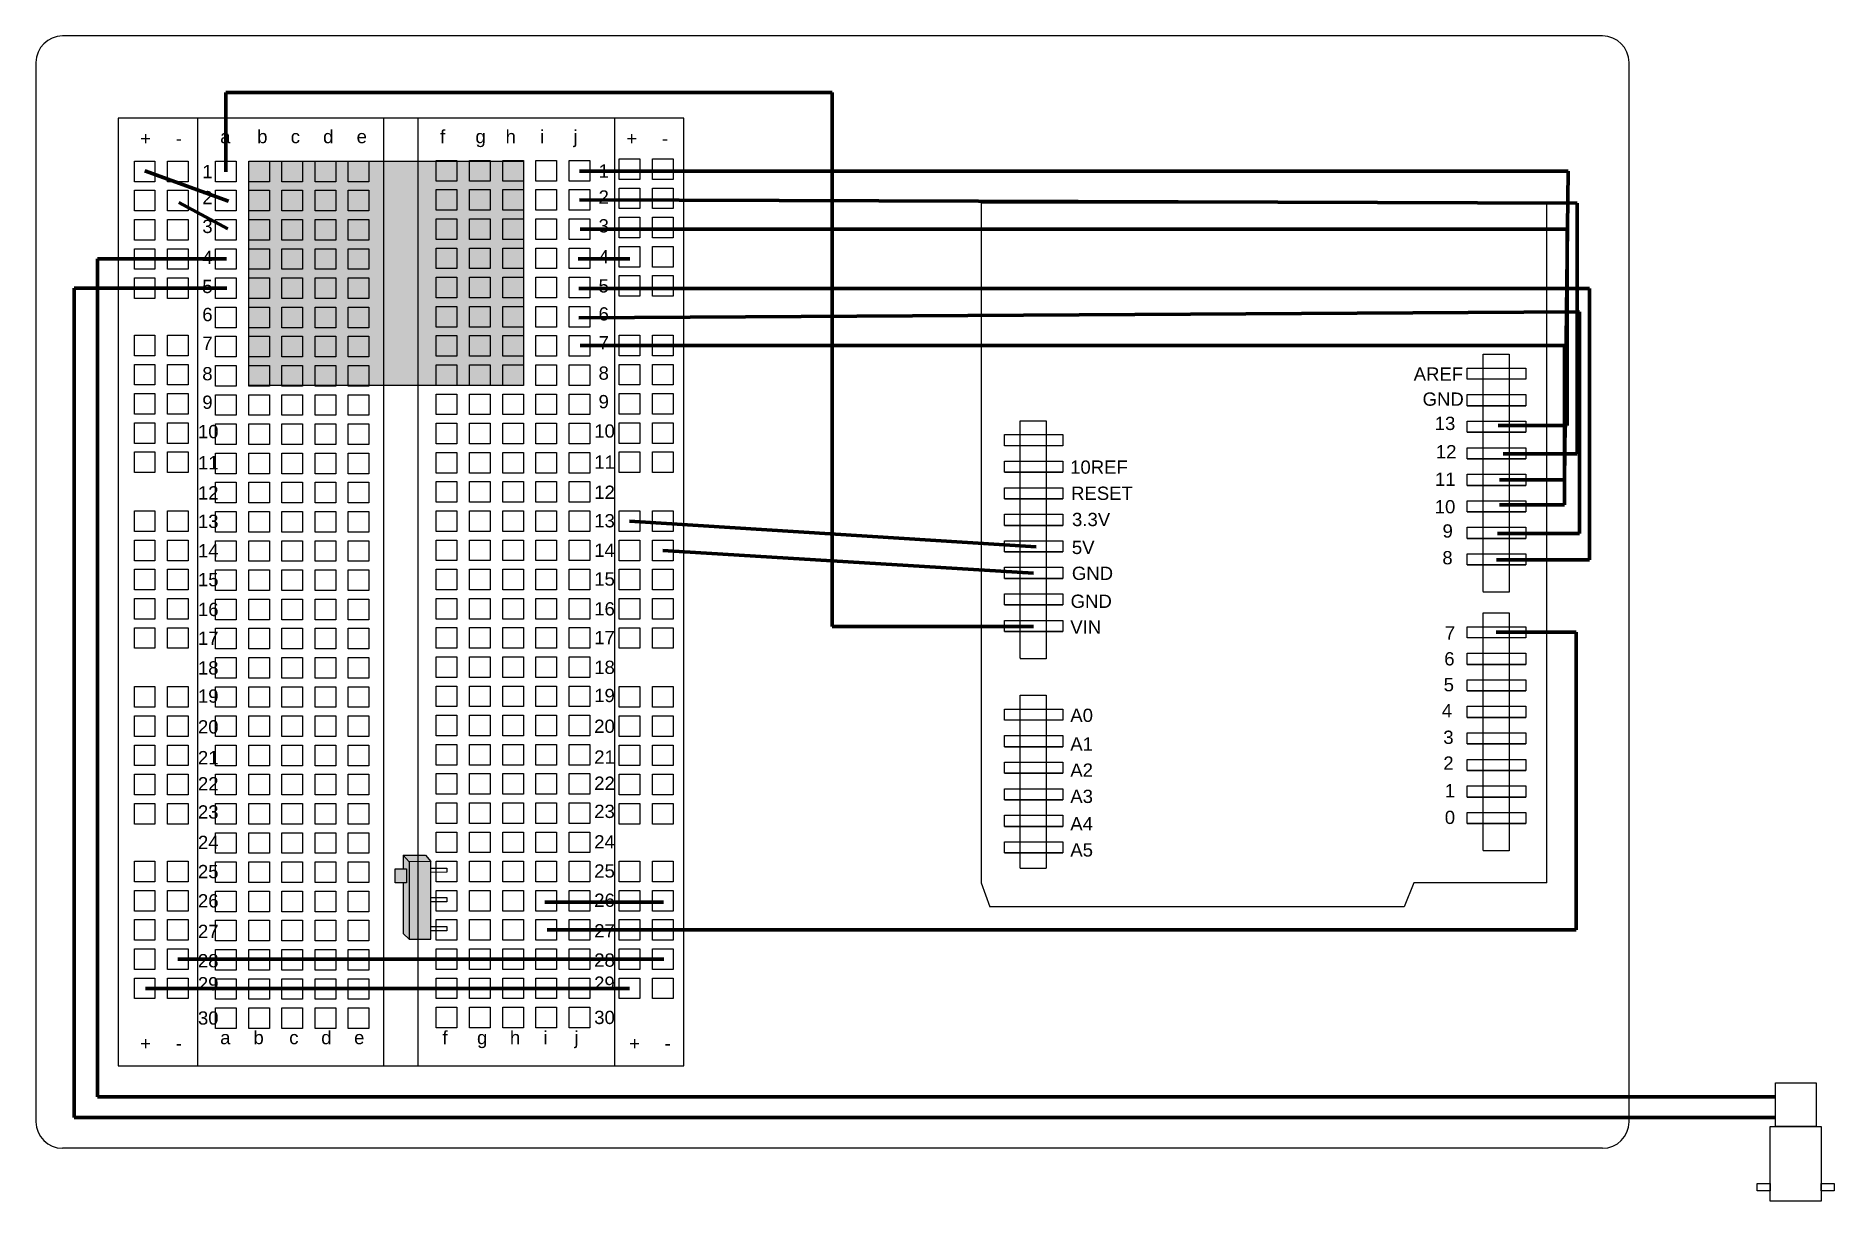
# Model space of a CAD drawing. Header units: inches. Extents: x 0 to 6.77, y -0.2 to 4.19.
import ezdxf

# ---------------------------------------------------------------- set-up
doc = ezdxf.new("R2010")
doc.units = ezdxf.units.IN
doc.header["$LTSCALE"] = 0.5
doc.header["$MEASUREMENT"] = 0
for name, color, linetype, lineweight in [('Black Wire', 250, 'Continuous', 211), ('Blue Wire', 5, 'Continuous', 211), ('Green Wire', 74, 'Continuous', 211), ('Orange Wire', 30, 'Continuous', 211), ('Pink Wire', 222, 'Continuous', 211), ('Red Wire', 1, 'Continuous', 211), ('White Wire', 252, 'Continuous', 211), ('Yellow Wire', 42, 'Continuous', 211)]:
    doc.layers.add(name, color=color, linetype=linetype, lineweight=lineweight)
doc.styles.get("Standard").update_dxf_attribs({"font": 'Arial.ttf'})

# ---------------------------------------------------------------- blocks, each defined once
blk = doc.blocks.new('*U1')
blk.add_lwpolyline([(-0.0389, 0.0388), (0.0389, 0.0388), (0.0389, -0.0388), (-0.0389, -0.0388)], close=True)
blk = doc.blocks.new('*U2')
at = {"color": 0, "linetype": 'ByBlock', "lineweight": -2, "transparency": 16777216}
for p in [(0, 3.19, 95.3645), (0.125, 3.19, 95.3645), (0.25, 3.19, 95.3645), (0.375, 3.19, 95.3645), (0.5, 3.19, 95.3645), (0, 3.08, 92.0761), (0.125, 3.08, 92.0761), (0.25, 3.08, 92.0761), (0.375, 3.08, 92.0761), (0.5, 3.08, 92.0761), (0, 2.97, 88.7877), (0.125, 2.97, 88.7877), (0.25, 2.97, 88.7877), (0.375, 2.97, 88.7877), (0.5, 2.97, 88.7877), (0, 2.86, 85.4992), (0.125, 2.86, 85.4992), (0.25, 2.86, 85.4992), (0.375, 2.86, 85.4992), (0.5, 2.86, 85.4992), (0, 2.75, 82.2108), (0.125, 2.75, 82.2108), (0.25, 2.75, 82.2108), (0.375, 2.75, 82.2108), (0.5, 2.75, 82.2108), (0, 2.64, 78.9224), (0.125, 2.64, 78.9224), (0.25, 2.64, 78.9224), (0.375, 2.64, 78.9224), (0.5, 2.64, 78.9224), (0, 2.53, 75.6339), (0.125, 2.53, 75.6339), (0.25, 2.53, 75.6339), (0.375, 2.53, 75.6339), (0.5, 2.53, 75.6339), (0, 2.42, 72.3455), (0.125, 2.42, 72.3455), (0.25, 2.42, 72.3455), (0.375, 2.42, 72.3455), (0.5, 2.42, 72.3455), (0, 2.31, 69.0571), (0.125, 2.31, 69.0571), (0.25, 2.31, 69.0571), (0.375, 2.31, 69.0571), (0.5, 2.31, 69.0571), (0, 2.2, 65.7686), (0.125, 2.2, 65.7686), (0.25, 2.2, 65.7686), (0.375, 2.2, 65.7686), (0.5, 2.2, 65.7686), (0, 2.09, 62.4802), (0.125, 2.09, 62.4802), (0.25, 2.09, 62.4802), (0.375, 2.09, 62.4802), (0.5, 2.09, 62.4802), (0, 1.98, 59.1918), (0.125, 1.98, 59.1918), (0.25, 1.98, 59.1918), (0.375, 1.98, 59.1918), (0.5, 1.98, 59.1918), (0, 1.87, 55.9033), (0.125, 1.87, 55.9033), (0.25, 1.87, 55.9033), (0.375, 1.87, 55.9033), (0.5, 1.87, 55.9033), (0, 1.76, 52.6149), (0.125, 1.76, 52.6149), (0.25, 1.76, 52.6149), (0.375, 1.76, 52.6149), (0.5, 1.76, 52.6149), (0, 1.65, 49.3265), (0.125, 1.65, 49.3265), (0.25, 1.65, 49.3265), (0.375, 1.65, 49.3265), (0.5, 1.65, 49.3265), (0, 1.54, 46.038), (0.125, 1.54, 46.038), (0.25, 1.54, 46.038), (0.375, 1.54, 46.038), (0.5, 1.54, 46.038), (0, 1.43, 42.7496), (0.125, 1.43, 42.7496), (0.25, 1.43, 42.7496), (0.375, 1.43, 42.7496), (0.5, 1.43, 42.7496), (0, 1.32, 39.4612), (0.125, 1.32, 39.4612), (0.25, 1.32, 39.4612), (0.375, 1.32, 39.4612), (0.5, 1.32, 39.4612), (0, 1.21, 36.1728), (0.125, 1.21, 36.1728), (0.25, 1.21, 36.1728), (0.375, 1.21, 36.1728), (0.5, 1.21, 36.1728), (0, 1.1, 32.8843), (0.125, 1.1, 32.8843), (0.25, 1.1, 32.8843), (0.375, 1.1, 32.8843), (0.5, 1.1, 32.8843), (0, 0.99, 29.5959), (0.125, 0.99, 29.5959), (0.25, 0.99, 29.5959), (0.375, 0.99, 29.5959), (0.5, 0.99, 29.5959), (0, 0.88, 26.3075), (0.125, 0.88, 26.3075), (0.25, 0.88, 26.3075), (0.375, 0.88, 26.3075), (0.5, 0.88, 26.3075), (0, 0.77, 23.019), (0.125, 0.77, 23.019), (0.25, 0.77, 23.019), (0.375, 0.77, 23.019), (0.5, 0.77, 23.019), (0, 0.66, 19.7306), (0.125, 0.66, 19.7306), (0.25, 0.66, 19.7306), (0.375, 0.66, 19.7306), (0.5, 0.66, 19.7306), (0, 0.55, 16.4422), (0.125, 0.55, 16.4422), (0.25, 0.55, 16.4422), (0.375, 0.55, 16.4422), (0.5, 0.55, 16.4422), (0, 0.44, 13.1537), (0.125, 0.44, 13.1537), (0.25, 0.44, 13.1537), (0.375, 0.44, 13.1537), (0.5, 0.44, 13.1537), (0, 0.33, 9.8653), (0.125, 0.33, 9.8653), (0.25, 0.33, 9.8653), (0.375, 0.33, 9.8653), (0.5, 0.33, 9.8653), (0, 0.22, 6.5769), (0.125, 0.22, 6.5769), (0.25, 0.22, 6.5769), (0.375, 0.22, 6.5769), (0.5, 0.22, 6.5769), (0, 0.11, 3.2884), (0.125, 0.11, 3.2884), (0.25, 0.11, 3.2884), (0.375, 0.11, 3.2884), (0.5, 0.11, 3.2884), (0, 0), (0.125, 0), (0.25, 0), (0.375, 0), (0.5, 0)]:
    blk.add_blockref('*U1', p, dxfattribs=at)
blk = doc.blocks.new('*U4')
blk.add_lwpolyline([(-0.0389, 0.0388), (0.0389, 0.0388), (0.0389, -0.0388), (-0.0389, -0.0388)], close=True)
blk = doc.blocks.new('*U5')
at = {"color": 0, "linetype": 'ByBlock', "lineweight": -2, "transparency": 16777216}
for p in [(0, 3.19, 95.3645), (0.125, 3.19, 95.3645), (0.25, 3.19, 95.3645), (0.375, 3.19, 95.3645), (0.5, 3.19, 95.3645), (0, 3.08, 92.0761), (0.125, 3.08, 92.0761), (0.25, 3.08, 92.0761), (0.375, 3.08, 92.0761), (0.5, 3.08, 92.0761), (0, 2.97, 88.7877), (0.125, 2.97, 88.7877), (0.25, 2.97, 88.7877), (0.375, 2.97, 88.7877), (0.5, 2.97, 88.7877), (0, 2.86, 85.4992), (0.125, 2.86, 85.4992), (0.25, 2.86, 85.4992), (0.375, 2.86, 85.4992), (0.5, 2.86, 85.4992), (0, 2.75, 82.2108), (0.125, 2.75, 82.2108), (0.25, 2.75, 82.2108), (0.375, 2.75, 82.2108), (0.5, 2.75, 82.2108), (0, 2.64, 78.9224), (0.125, 2.64, 78.9224), (0.25, 2.64, 78.9224), (0.375, 2.64, 78.9224), (0.5, 2.64, 78.9224), (0, 2.53, 75.6339), (0.125, 2.53, 75.6339), (0.25, 2.53, 75.6339), (0.375, 2.53, 75.6339), (0.5, 2.53, 75.6339), (0, 2.42, 72.3455), (0.125, 2.42, 72.3455), (0.25, 2.42, 72.3455), (0.375, 2.42, 72.3455), (0.5, 2.42, 72.3455), (0, 2.31, 69.0571), (0.125, 2.31, 69.0571), (0.25, 2.31, 69.0571), (0.375, 2.31, 69.0571), (0.5, 2.31, 69.0571), (0, 2.2, 65.7686), (0.125, 2.2, 65.7686), (0.25, 2.2, 65.7686), (0.375, 2.2, 65.7686), (0.5, 2.2, 65.7686), (0, 2.09, 62.4802), (0.125, 2.09, 62.4802), (0.25, 2.09, 62.4802), (0.375, 2.09, 62.4802), (0.5, 2.09, 62.4802), (0, 1.98, 59.1918), (0.125, 1.98, 59.1918), (0.25, 1.98, 59.1918), (0.375, 1.98, 59.1918), (0.5, 1.98, 59.1918), (0, 1.87, 55.9033), (0.125, 1.87, 55.9033), (0.25, 1.87, 55.9033), (0.375, 1.87, 55.9033), (0.5, 1.87, 55.9033), (0, 1.76, 52.6149), (0.125, 1.76, 52.6149), (0.25, 1.76, 52.6149), (0.375, 1.76, 52.6149), (0.5, 1.76, 52.6149), (0, 1.65, 49.3265), (0.125, 1.65, 49.3265), (0.25, 1.65, 49.3265), (0.375, 1.65, 49.3265), (0.5, 1.65, 49.3265), (0, 1.54, 46.038), (0.125, 1.54, 46.038), (0.25, 1.54, 46.038), (0.375, 1.54, 46.038), (0.5, 1.54, 46.038), (0, 1.43, 42.7496), (0.125, 1.43, 42.7496), (0.25, 1.43, 42.7496), (0.375, 1.43, 42.7496), (0.5, 1.43, 42.7496), (0, 1.32, 39.4612), (0.125, 1.32, 39.4612), (0.25, 1.32, 39.4612), (0.375, 1.32, 39.4612), (0.5, 1.32, 39.4612), (0, 1.21, 36.1728), (0.125, 1.21, 36.1728), (0.25, 1.21, 36.1728), (0.375, 1.21, 36.1728), (0.5, 1.21, 36.1728), (0, 1.1, 32.8843), (0.125, 1.1, 32.8843), (0.25, 1.1, 32.8843), (0.375, 1.1, 32.8843), (0.5, 1.1, 32.8843), (0, 0.99, 29.5959), (0.125, 0.99, 29.5959), (0.25, 0.99, 29.5959), (0.375, 0.99, 29.5959), (0.5, 0.99, 29.5959), (0, 0.88, 26.3075), (0.125, 0.88, 26.3075), (0.25, 0.88, 26.3075), (0.375, 0.88, 26.3075), (0.5, 0.88, 26.3075), (0, 0.77, 23.019), (0.125, 0.77, 23.019), (0.25, 0.77, 23.019), (0.375, 0.77, 23.019), (0.5, 0.77, 23.019), (0, 0.66, 19.7306), (0.125, 0.66, 19.7306), (0.25, 0.66, 19.7306), (0.375, 0.66, 19.7306), (0.5, 0.66, 19.7306), (0, 0.55, 16.4422), (0.125, 0.55, 16.4422), (0.25, 0.55, 16.4422), (0.375, 0.55, 16.4422), (0.5, 0.55, 16.4422), (0, 0.44, 13.1537), (0.125, 0.44, 13.1537), (0.25, 0.44, 13.1537), (0.375, 0.44, 13.1537), (0.5, 0.44, 13.1537), (0, 0.33, 9.8653), (0.125, 0.33, 9.8653), (0.25, 0.33, 9.8653), (0.375, 0.33, 9.8653), (0.5, 0.33, 9.8653), (0, 0.22, 6.5769), (0.125, 0.22, 6.5769), (0.25, 0.22, 6.5769), (0.375, 0.22, 6.5769), (0.5, 0.22, 6.5769), (0, 0.11, 3.2884), (0.125, 0.11, 3.2884), (0.25, 0.11, 3.2884), (0.375, 0.11, 3.2884), (0.5, 0.11, 3.2884), (0, 0), (0.125, 0), (0.25, 0), (0.375, 0), (0.5, 0)]:
    blk.add_blockref('*U4', p, dxfattribs=at)
blk = doc.blocks.new('*U10')
blk.add_lwpolyline([(-0.0389, 0.0388), (0.0389, 0.0388), (0.0389, -0.0388), (-0.0389, -0.0388)], close=True)
blk = doc.blocks.new('*U11')
at = {"color": 0, "linetype": 'ByBlock', "lineweight": -2, "transparency": 16777216}
for p in [(0, 0.44, 13.1537), (0.125, 0.44, 13.1537), (0, 0.33, 9.8653), (0.125, 0.33, 9.8653), (0, 0.22, 6.5769), (0.125, 0.22, 6.5769), (0, 0.11, 3.2884), (0.125, 0.11, 3.2884), (0, 0), (0.125, 0)]:
    blk.add_blockref('*U10', p, dxfattribs=at)
blk = doc.blocks.new('*U13')
blk.add_lwpolyline([(-0.0389, 0.0388), (0.0389, 0.0388), (0.0389, -0.0388), (-0.0389, -0.0388)], close=True)
blk = doc.blocks.new('*U15')
at = {"color": 0, "linetype": 'ByBlock', "lineweight": -2, "transparency": 16777216}
for p in [(0, 0.44, 13.1537), (0.125, 0.44, 13.1537), (0, 0.33, 9.8653), (0.125, 0.33, 9.8653), (0, 0.22, 6.5769), (0.125, 0.22, 6.5769), (0, 0.11, 3.2884), (0.125, 0.11, 3.2884), (0, 0), (0.125, 0)]:
    blk.add_blockref('*U13', p, dxfattribs=at)
blk = doc.blocks.new('*U16')
blk.add_lwpolyline([(-0.0389, 0.0388), (0.0389, 0.0388), (0.0389, -0.0388), (-0.0389, -0.0388)], close=True)
blk = doc.blocks.new('*U18')
at = {"color": 0, "linetype": 'ByBlock', "lineweight": -2, "transparency": 16777216}
for p in [(0, 0.44, 13.1537), (0.125, 0.44, 13.1537), (0, 0.33, 9.8653), (0.125, 0.33, 9.8653), (0, 0.22, 6.5769), (0.125, 0.22, 6.5769), (0, 0.11, 3.2884), (0.125, 0.11, 3.2884), (0, 0), (0.125, 0)]:
    blk.add_blockref('*U16', p, dxfattribs=at)
blk = doc.blocks.new('*U19')
blk.add_lwpolyline([(-0.0389, 0.0388), (0.0389, 0.0388), (0.0389, -0.0388), (-0.0389, -0.0388)], close=True)
blk = doc.blocks.new('*U21')
at = {"color": 0, "linetype": 'ByBlock', "lineweight": -2, "transparency": 16777216}
for p in [(0, 0.44, 13.1537), (0.125, 0.44, 13.1537), (0, 0.33, 9.8653), (0.125, 0.33, 9.8653), (0, 0.22, 6.5769), (0.125, 0.22, 6.5769), (0, 0.11, 3.2884), (0.125, 0.11, 3.2884), (0, 0), (0.125, 0)]:
    blk.add_blockref('*U19', p, dxfattribs=at)
blk = doc.blocks.new('*U22')
blk.add_lwpolyline([(-0.0389, 0.0388), (0.0389, 0.0388), (0.0389, -0.0388), (-0.0389, -0.0388)], close=True)
blk = doc.blocks.new('*U24')
at = {"color": 0, "linetype": 'ByBlock', "lineweight": -2, "transparency": 16777216}
for p in [(0, 0.44, 13.1537), (0.125, 0.44, 13.1537), (0, 0.33, 9.8653), (0.125, 0.33, 9.8653), (0, 0.22, 6.5769), (0.125, 0.22, 6.5769), (0, 0.11, 3.2884), (0.125, 0.11, 3.2884), (0, 0), (0.125, 0)]:
    blk.add_blockref('*U22', p, dxfattribs=at)
blk = doc.blocks.new('*U34')
blk.add_lwpolyline([(-0.0389, 0.0388), (0.0389, 0.0388), (0.0389, -0.0388), (-0.0389, -0.0388)], close=True)
blk = doc.blocks.new('*U35')
at = {"color": 0, "linetype": 'ByBlock', "lineweight": -2, "transparency": 16777216}
for p in [(0, 0.44, 13.1537), (0.125, 0.44, 13.1537), (0, 0.33, 9.8653), (0.125, 0.33, 9.8653), (0, 0.22, 6.5769), (0.125, 0.22, 6.5769), (0, 0.11, 3.2884), (0.125, 0.11, 3.2884), (0, 0), (0.125, 0)]:
    blk.add_blockref('*U34', p, dxfattribs=at)
blk = doc.blocks.new('*U25')
blk.add_lwpolyline([(-0.0389, 0.0388), (0.0389, 0.0388), (0.0389, -0.0388), (-0.0389, -0.0388)], close=True)
blk = doc.blocks.new('*U27')
at = {"color": 0, "linetype": 'ByBlock', "lineweight": -2, "transparency": 16777216}
for p in [(0, 0.44, 13.1537), (0.125, 0.44, 13.1537), (0, 0.33, 9.8653), (0.125, 0.33, 9.8653), (0, 0.22, 6.5769), (0.125, 0.22, 6.5769), (0, 0.11, 3.2884), (0.125, 0.11, 3.2884), (0, 0), (0.125, 0)]:
    blk.add_blockref('*U25', p, dxfattribs=at)
blk = doc.blocks.new('*U28')
blk.add_lwpolyline([(-0.0389, 0.0388), (0.0389, 0.0388), (0.0389, -0.0388), (-0.0389, -0.0388)], close=True)
blk = doc.blocks.new('*U29')
at = {"color": 0, "linetype": 'ByBlock', "lineweight": -2, "transparency": 16777216}
for p in [(0, 0.44, 13.1537), (0.125, 0.44, 13.1537), (0, 0.33, 9.8653), (0.125, 0.33, 9.8653), (0, 0.22, 6.5769), (0.125, 0.22, 6.5769), (0, 0.11, 3.2884), (0.125, 0.11, 3.2884), (0, 0), (0.125, 0)]:
    blk.add_blockref('*U28', p, dxfattribs=at)
blk = doc.blocks.new('*U30')
blk.add_lwpolyline([(-0.0389, 0.0388), (0.0389, 0.0388), (0.0389, -0.0388), (-0.0389, -0.0388)], close=True)
blk = doc.blocks.new('*U31')
at = {"color": 0, "linetype": 'ByBlock', "lineweight": -2, "transparency": 16777216}
for p in [(0, 0.44, 13.1537), (0.125, 0.44, 13.1537), (0, 0.33, 9.8653), (0.125, 0.33, 9.8653), (0, 0.22, 6.5769), (0.125, 0.22, 6.5769), (0, 0.11, 3.2884), (0.125, 0.11, 3.2884), (0, 0), (0.125, 0)]:
    blk.add_blockref('*U30', p, dxfattribs=at)
blk = doc.blocks.new('*U32')
blk.add_lwpolyline([(-0.0389, 0.0388), (0.0389, 0.0388), (0.0389, -0.0388), (-0.0389, -0.0388)], close=True)
blk = doc.blocks.new('*U33')
at = {"color": 0, "linetype": 'ByBlock', "lineweight": -2, "transparency": 16777216}
for p in [(0, 0.44, 13.1537), (0.125, 0.44, 13.1537), (0, 0.33, 9.8653), (0.125, 0.33, 9.8653), (0, 0.22, 6.5769), (0.125, 0.22, 6.5769), (0, 0.11, 3.2884), (0.125, 0.11, 3.2884), (0, 0), (0.125, 0)]:
    blk.add_blockref('*U32', p, dxfattribs=at)

msp = doc.modelspace()

# ---------------------------------------------------------------- hatches: boundary and pattern name
h = msp.add_hatch(color=1)
h.dxf.hatch_style = 1
h.paths.add_polyline_path([(0.8014, 3.7187), (1.8357, 3.7187), (1.8357, 2.8736), (0.8014, 2.8736)])
h = msp.add_hatch(color=251)
h.dxf.hatch_style = 1
h.paths.add_polyline_path([(1.3526, 1.0521), (1.3959, 1.0521), (1.3959, 0.9999), (1.3526, 0.9999)])
edge = h.paths.add_edge_path()
edge.add_line((1.4062, 1.0788), (1.3826, 1.104))
edge.add_line((1.3826, 1.104), (1.3826, 1.0521))
edge.add_line((1.4062, 1.0788), (1.4062, 0.7872))
h = msp.add_hatch(color=251)
h.dxf.hatch_style = 1
h.paths.add_polyline_path([(1.4877, 1.0803), (1.4062, 1.0788), (1.3826, 1.104), (1.4677, 1.104)], flags=17)
h.paths.add_polyline_path([(1.4877, 1.0803), (1.4062, 1.0788), (1.4062, 0.7872), (1.4877, 0.7872)], flags=17)
h.paths.add_polyline_path([(1.4062, 1.0788), (1.4062, 0.7872), (1.4877, 0.7872), (1.4877, 1.0803), (1.4677, 1.104), (1.3826, 1.104)])
h = msp.add_hatch(color=251)
h.dxf.hatch_style = 1
h.paths.add_polyline_path([(1.4062, 1.0788), (1.3826, 1.104), (1.3826, 0.8092), (1.4062, 0.7872)])
h = msp.add_hatch(color=251)
h.dxf.hatch_style = 1
h.paths.add_polyline_path([(1.4062, 1.0788), (1.4062, 0.7872), (1.4877, 0.7872), (1.4877, 1.0803)])
at = {"layer": 'Red Wire'}
h = msp.add_hatch(color=251, dxfattribs=at)
h.dxf.hatch_style = 1
h.paths.add_polyline_path([(1.4062, 1.0788), (1.3826, 1.104), (1.4677, 1.104), (1.4877, 1.0803)])

# ---------------------------------------------------------------- linework, layer by layer
for p, q in [((5.9, 4.19), (0.1, 4.19)), ((0, 4.09), (0, 0.1)), ((6, 0.1), (6, 4.09)), ((2.44, 3.88), (0.31, 3.88)), ((0.31, 3.88), (0.31, 0.31)), ((0.61, 0.31), (0.61, 3.88)), ((1.31, 0.31), (1.31, 3.88)), ((1.44, 0.31), (1.44, 3.88)), ((2.18, 0.31), (2.18, 3.88)), ((2.44, 0.31), (2.44, 3.88)), ((5.69, 3.56), (3.56, 3.56)), ((3.56, 3.56), (3.56, 1)), ((5.69, 1), (5.69, 3.56)), ((5.3908, 2.7972), (5.6109, 2.7972)), ((5.3908, 2.6972), (5.6109, 2.6972)), ((5.3908, 2.5972), (5.6109, 2.5972)), ((3.6475, 2.5465), (3.8676, 2.5465)), ((3.6475, 2.4465), (3.8676, 2.4465)), ((5.3908, 2.4972), (5.6109, 2.4972)), ((5.3908, 2.3972), (5.6109, 2.3972)), ((3.6475, 2.3465), (3.8676, 2.3465)), ((3.6475, 2.2465), (3.8676, 2.2465)), ((5.3908, 2.2972), (5.6109, 2.2972)), ((5.3908, 2.1972), (5.6109, 2.1972)), ((3.6475, 2.1465), (3.8676, 2.1465)), ((3.6475, 2.0465), (3.8676, 2.0465)), ((5.4502, 2.0977), (5.4502, 2.0942)), ((5.548, 2.0942), (5.4502, 2.0942)), ((3.6475, 1.9465), (3.8676, 1.9465)), ((3.7069, 1.847), (3.7069, 1.8435)), ((3.8047, 1.8435), (3.7069, 1.8435)), ((5.3908, 1.8229), (5.6109, 1.8229)), ((5.3908, 1.7229), (5.6109, 1.7229)), ((5.3908, 1.6229), (5.6109, 1.6229)), ((3.6475, 1.5126), (3.8676, 1.5126)), ((5.3908, 1.5229), (5.6109, 1.5229)), ((5.3908, 1.4229), (5.6109, 1.4229)), ((3.6475, 1.4126), (3.8676, 1.4126)), ((3.6475, 1.3126), (3.8676, 1.3126)), ((5.3908, 1.3229), (5.6109, 1.3229)), ((5.3908, 1.2229), (5.6109, 1.2229)), ((3.6475, 1.2126), (3.8676, 1.2126)), ((1.4062, 1.0788), (1.3826, 1.104)), ((1.3826, 1.104), (1.4677, 1.104)), ((1.3826, 1.104), (1.3826, 1.0521)), ((1.4677, 1.104), (1.4877, 1.0803)), ((3.6475, 1.1126), (3.8676, 1.1126)), ((5.4502, 1.1233), (5.4502, 1.1198)), ((5.548, 1.1198), (5.4502, 1.1198)), ((1.4877, 1.0803), (1.4062, 1.0788)), ((1.4062, 1.0788), (1.4062, 0.7872)), ((1.4877, 0.7872), (1.4877, 1.0803)), ((1.4877, 1.0556), (1.5475, 1.0556)), ((1.5475, 1.0398), (1.4877, 1.0392)), ((1.5475, 1.0556), (1.5475, 1.0398)), ((1.3826, 0.9999), (1.3826, 0.8092)), ((3.56, 1), (3.5924, 0.909)), ((5.19, 1), (5.1524, 0.909)), ((5.69, 1), (5.19, 1)), ((1.4877, 0.9444), (1.5475, 0.9444)), ((1.5475, 0.9286), (1.4877, 0.928)), ((1.5475, 0.9444), (1.5475, 0.9286)), ((5.1524, 0.909), (3.5924, 0.909)), ((1.4877, 0.8353), (1.5475, 0.8353)), ((1.5475, 0.8196), (1.4877, 0.819)), ((1.5475, 0.8353), (1.5475, 0.8196)), ((1.3826, 0.8092), (1.4062, 0.7872)), ((1.4062, 0.7872), (1.4877, 0.7872)), ((0.31, 0.31), (2.44, 0.31)), ((5.9, 0), (0.1, 0))]:
    msp.add_line(p, q)
at = {"elevation": 95.3645}
msp.add_lwpolyline([(0.8014, 3.7187), (1.8357, 3.7187), (1.8357, 2.8736), (0.8014, 2.8736)], close=True, dxfattribs=at)
for points in [[(5.4502, 2.0977), (5.4502, 2.9915), (5.548, 2.9915), (5.548, 2.0942)], [(3.7069, 1.847), (3.7069, 2.7408), (3.8047, 2.7408), (3.8047, 1.8435)], [(5.4502, 1.1233), (5.4502, 2.0171), (5.548, 2.0171), (5.548, 1.1198)], [(3.7069, 1.0545), (3.7069, 1.7068), (3.8047, 1.7068), (3.8047, 1.0545)], [(3.7069, 1.0545), (3.8047, 1.0545)]]:
    msp.add_lwpolyline(points)
for points in [[(5.3908, 2.9391), (5.6109, 2.9391), (5.6109, 2.8972), (5.3908, 2.8972)], [(5.3908, 2.8391), (5.6109, 2.8391), (5.6109, 2.7972), (5.3908, 2.7972)], [(5.3908, 2.7391), (5.6109, 2.7391), (5.6109, 2.6972), (5.3908, 2.6972)], [(3.6475, 2.6884), (3.8676, 2.6884), (3.8676, 2.6465), (3.6475, 2.6465)], [(3.6475, 2.5884), (3.8676, 2.5884), (3.8676, 2.5465), (3.6475, 2.5465)], [(5.3908, 2.6391), (5.6109, 2.6391), (5.6109, 2.5972), (5.3908, 2.5972)], [(5.3908, 2.5391), (5.6109, 2.5391), (5.6109, 2.4972), (5.3908, 2.4972)], [(3.6475, 2.4884), (3.8676, 2.4884), (3.8676, 2.4465), (3.6475, 2.4465)], [(5.3908, 2.4391), (5.6109, 2.4391), (5.6109, 2.3972), (5.3908, 2.3972)], [(3.6475, 2.3884), (3.8676, 2.3884), (3.8676, 2.3465), (3.6475, 2.3465)], [(5.3908, 2.3391), (5.6109, 2.3391), (5.6109, 2.2972), (5.3908, 2.2972)], [(3.6475, 2.2884), (3.8676, 2.2884), (3.8676, 2.2465), (3.6475, 2.2465)], [(5.3908, 2.2391), (5.6109, 2.2391), (5.6109, 2.1972), (5.3908, 2.1972)], [(3.6475, 2.1884), (3.8676, 2.1884), (3.8676, 2.1465), (3.6475, 2.1465)], [(3.6475, 2.0884), (3.8676, 2.0884), (3.8676, 2.0465), (3.6475, 2.0465)], [(3.6475, 1.9884), (3.8676, 1.9884), (3.8676, 1.9465), (3.6475, 1.9465)], [(5.3908, 1.9648), (5.6109, 1.9648), (5.6109, 1.9229), (5.3908, 1.9229)], [(5.3908, 1.8648), (5.6109, 1.8648), (5.6109, 1.8229), (5.3908, 1.8229)], [(5.3908, 1.7648), (5.6109, 1.7648), (5.6109, 1.7229), (5.3908, 1.7229)], [(3.6475, 1.6545), (3.8676, 1.6545), (3.8676, 1.6126), (3.6475, 1.6126)], [(5.3908, 1.6648), (5.6109, 1.6648), (5.6109, 1.6229), (5.3908, 1.6229)], [(5.3908, 1.5648), (5.6109, 1.5648), (5.6109, 1.5229), (5.3908, 1.5229)], [(3.6475, 1.5545), (3.8676, 1.5545), (3.8676, 1.5126), (3.6475, 1.5126)], [(3.6475, 1.4545), (3.8676, 1.4545), (3.8676, 1.4126), (3.6475, 1.4126)], [(5.3908, 1.4648), (5.6109, 1.4648), (5.6109, 1.4229), (5.3908, 1.4229)], [(3.6475, 1.3545), (3.8676, 1.3545), (3.8676, 1.3126), (3.6475, 1.3126)], [(5.3908, 1.3648), (5.6109, 1.3648), (5.6109, 1.3229), (5.3908, 1.3229)], [(3.6475, 1.2545), (3.8676, 1.2545), (3.8676, 1.2126), (3.6475, 1.2126)], [(5.3908, 1.2648), (5.6109, 1.2648), (5.6109, 1.2229), (5.3908, 1.2229)], [(3.6475, 1.1545), (3.8676, 1.1545), (3.8676, 1.1126), (3.6475, 1.1126)], [(1.3526, 1.0521), (1.3959, 1.0521), (1.3959, 0.9999), (1.3526, 0.9999)], [(6.5519, 0.2466), (6.7053, 0.2466), (6.7053, 0.0819), (6.5519, 0.0819)], [(6.5311, 0.0819), (6.7236, 0.0819), (6.7236, -0.1988), (6.5311, -0.1988)], [(6.4829, -0.1324), (6.5311, -0.1324), (6.5311, -0.1603), (6.4829, -0.1603)], [(6.7238, -0.1324), (6.772, -0.1324), (6.772, -0.1603), (6.7238, -0.1603)]]:
    msp.add_lwpolyline(points, close=True)
for centre, start, end in [((0.1, 4.09), 90, 180), ((5.9, 4.09), 0, 90), ((0.1, 0.1), 180, 270), ((5.9, 0.1), 270, 0)]:
    msp.add_arc(centre, 0.1, start, end)
at = {"layer": 'Black Wire'}
for p, q in [((0.5379, 3.5631), (0.7229, 3.463)), ((0.6764, 3.2399, 82.2108), (0.1444, 3.2399, 82.2108)), ((0.1444, 3.2399, 82.2108), (0.1444, 0.1153, 82.2108)), ((0.6764, 3.2399, 82.2108), (0.7192, 3.2399, 82.2108)), ((2.3609, 2.2521, 9.8653), (3.7575, 2.166)), ((1.9165, 0.9265), (2.3635, 0.9265)), ((0.5344, 0.7124, 6.5769), (2.3649, 0.7124, 6.5769)), ((0.1444, 0.1153, 82.2108), (6.5519, 0.1153, 82.2108))]:
    msp.add_line(p, q, dxfattribs=at)
at = {"layer": 'Blue Wire'}
for p, q in [((5.4997, 1.9446), (5.8012, 1.9446)), ((5.8012, 0.8224), (5.8012, 1.9446)), ((1.9248, 0.8224), (2.5484, 0.8224)), ((2.5484, 0.8224), (5.8012, 0.8224))]:
    msp.add_line(p, q, dxfattribs=at)
at = {"layer": 'Green Wire'}
for p, q in [((2.0499, 3.4628), (5.7664, 3.4628)), ((5.7664, 3.4628), (5.7664, 2.7225)), ((2.0495, 3.0243), (5.7564, 3.0243)), ((5.7564, 3.0243), (5.7564, 2.424)), ((5.7664, 2.7225), (5.5066, 2.7225)), ((5.7564, 2.424), (5.5122, 2.424))]:
    msp.add_line(p, q, dxfattribs=at)
at = {"layer": 'Orange Wire'}
for p, q in [((2.0468, 3.5724, 92.0761), (5.8046, 3.56)), ((5.8046, 3.56), (5.8046, 2.6157)), ((5.8046, 2.6157), (5.5256, 2.6157))]:
    msp.add_line(p, q, dxfattribs=at)
at = {"layer": 'Pink Wire'}
for p, q in [((2.0469, 3.6806), (5.7712, 3.6806)), ((5.7712, 3.6806), (5.7564, 2.5183)), ((5.7564, 2.5183), (5.5125, 2.5183))]:
    msp.add_line(p, q, dxfattribs=at)
at = {"layer": 'Red Wire'}
for p, q in [((0.7153, 3.6785, 95.3645), (0.7153, 3.977, 95.3645)), ((0.7153, 3.977, 95.3645), (2.7954, 3.977, 95.3645)), ((2.9988, 3.9767), (2.7374, 3.977, 95.3645)), ((2.7954, 3.977, 95.3645), (2.8815, 3.977, 95.3645)), ((2.9988, 1.9654), (2.9988, 3.9767)), ((0.4106, 3.6818), (0.7246, 3.5682)), ((0.718, 3.3499, 85.4992), (0.2317, 3.3499, 85.4992)), ((0.2317, 3.3499, 85.4992), (0.2317, 0.1936, 85.4992)), ((2.0424, 3.3505), (2.2366, 3.3505)), ((2.2359, 2.3621, 13.1537), (3.7672, 2.266)), ((3.7575, 1.9654), (2.9988, 1.9654)), ((0.412, 0.6024, 3.2884), (2.2359, 0.6024, 3.2884)), ((0.2317, 0.1936, 85.4992), (6.5519, 0.1936, 85.4992))]:
    msp.add_line(p, q, dxfattribs=at)
at = {"layer": 'White Wire'}
for p, q in [((5.813, 3.1508), (2.0448, 3.1287)), ((5.813, 2.3163), (5.813, 3.1508)), ((5.5043, 2.3163), (5.813, 2.3163))]:
    msp.add_line(p, q, dxfattribs=at)
at = {"layer": 'Yellow Wire'}
for p, q in [((2.045, 3.2391), (5.8513, 3.2391)), ((5.8513, 2.2171), (5.8513, 3.2391)), ((5.5009, 2.2171), (5.8513, 2.2171))]:
    msp.add_line(p, q, dxfattribs=at)

# ---------------------------------------------------------------- block references
for name, p in [('*U24', (2.2359, 3.2484)), ('*U33', (0.4094, 3.2399)), ('*U2', (0.7153, 0.4899)), ('*U5', (1.5468, 0.4924)), ('*U31', (0.4094, 2.5841, 3.2884)), ('*U21', (2.2359, 2.5841, 3.2884)), ('*U29', (0.4094, 1.9221)), ('*U18', (2.2359, 1.9221)), ('*U27', (0.4094, 1.2601, 3.2884)), ('*U15', (2.2359, 1.2601, 3.2884)), ('*U35', (0.4094, 0.6024, 3.2884)), ('*U11', (2.2359, 0.6024, 3.2884))]:
    msp.add_blockref(name, p)

# ---------------------------------------------------------------- texts
at = {"layer": 'Black Wire', "char_height": 0.05, "attachment_point": 1}
for s, width, heights, insert in [('+', 0.107693, [0], (0.3925, 3.8286)), ('-', 0.107693, [0.05], (0.5264, 3.829)), ('a', 0.107693, [0], (0.6938, 3.836, 95.3645)), ('b', 0.107693, [0], (0.8331, 3.836, 95.3645)), ('c', 0.107693, [0], (0.9595, 3.836, 95.3645)), ('d', 0.107693, [0], (1.0816, 3.836, 95.3645)), ('e', 0.107693, [0], (1.2077, 3.836, 95.3645)), ('f', 0.107693, [0], (1.5219, 3.836, 95.3645)), ('g', 0.107693, [0], (1.6553, 3.836, 95.3645)), ('h', 0.107693, [0], (1.7686, 3.836, 95.3645)), ('i', 0.107693, [0], (1.8983, 3.836, 95.3645)), ('j', 0.107693, [0], (2.0244, 3.836, 95.3645)), ('+', 0.107693, [0], (2.2235, 3.8286)), ('-', 0.107693, [0.05], (2.3574, 3.829)), ('1', 0.107693, [0], (0.6264, 3.7041, 95.3645)), ('1', 0.107693, [0], (2.1189, 3.7063, 52.6149)), ('2', 0.107693, [0], (0.6264, 3.606, 95.3645)), ('2', 0.107693, [0], (2.1189, 3.6082, 52.6149)), ('3', 0.107693, [0], (0.6264, 3.4976, 95.3645)), ('3', 0.107693, [0], (2.1189, 3.4998, 52.6149)), ('4', 0.107693, [0], (0.6268, 3.3814, 180.8638)), ('4', 0.107693, [0], (2.1194, 3.3836, 138.1141)), ('5', 0.107693, [0], (0.6264, 3.2714, 177.5753)), ('5', 0.107693, [0], (2.1189, 3.2736, 134.8257)), ('6', 0.107693, [0], (0.6264, 3.1657, 95.3645)), ('6', 0.107693, [0], (2.1189, 3.1679, 52.6149)), ('7', 0.107693, [0], (0.6264, 3.0571, 95.3645)), ('7', 0.107693, [0], (2.1189, 3.0594, 52.6149)), ('8', 0.107693, [0], (0.6264, 2.9428, 95.3645)), ('8', 0.107693, [0], (2.1189, 2.945, 52.6149)), ('AREF', 0.107693, [0], (5.1888, 2.9415)), ('GND', 0.107693, [0.0517], (5.2223, 2.847)), ('9', 0.107693, [0], (0.6264, 2.8353, 95.3645)), ('9', 0.107693, [0], (2.1189, 2.8375, 52.6149)), ('10', 0.107693, [0], (0.61, 2.7246)), ('10', 0.107693, [0], (2.1025, 2.7268, -42.7496)), ('13', 0.107693, [0], (5.2681, 2.7556)), ('12', 0.107693, [0], (5.2722, 2.6489)), ('11', 0.107693, [0], (0.61, 2.6073)), ('11', 0.107693, [0], (2.1025, 2.6096, -42.7496)), ('10REF', 0.107693, [0], (3.8949, 2.5909)), ('11', 0.107693, [0], (5.2689, 2.5453)), ('12', 0.107693, [0], (0.61, 2.4938)), ('12', 0.107693, [0], (2.1025, 2.4961, -42.7496)), ('RESET', 0.107693, [0], (3.8985, 2.4923)), ('10', 0.107693, [0], (5.2681, 2.4417)), ('13', 0.107693, [0], (0.61, 2.3866)), ('13', 0.107693, [0], (2.1025, 2.3888, -42.7496)), ('3.3V', 0.107693, [0], (3.9021, 2.3936)), ('9', 0.107693, [0], (5.2976, 2.3503)), ('14', 0.107693, [0], (0.61, 2.2756)), ('14', 0.107693, [0], (2.1025, 2.2778, -42.7496)), ('5V', 0.107693, [0], (3.9015, 2.2884)), ('8', 0.107693, [0], (5.2968, 2.2497)), ('15', 0.107693, [0], (2.1025, 2.1693, -42.7496)), ('GND', 0.107693, [0], (3.9015, 2.1908)), ('15', 0.107693, [0], (0.61, 2.167)), ('16', 0.107693, [0], (0.61, 2.0548)), ('16', 0.107693, [0], (2.1025, 2.057, -42.7496)), ('GND', 0.107693, [0], (3.8968, 2.0855)), ('VIN', 0.107693, [0], (3.8956, 1.9884)), ('7', 0.102755, [0], (5.3063, 1.9663)), ('17', 0.107693, [0], (0.61, 1.9463)), ('17', 0.107693, [0], (2.1025, 1.9485, -42.7496)), ('18', 0.107693, [0], (0.61, 1.8345)), ('18', 0.107693, [0], (2.1025, 1.8367, -42.7496)), ('6', 0.107693, [0], (5.3039, 1.8688)), ('5', 0.107693, [0], (5.3018, 1.7713)), ('19', 0.107693, [0], (0.61, 1.7284)), ('19', 0.107693, [0], (2.1025, 1.7307, -42.7496)), ('A0', 0.055521, [0], (3.8956, 1.6559)), ('4', 0.107693, [0], (5.2949, 1.6738)), ('20', 0.107693, [0], (0.61, 1.6124)), ('20', 0.107693, [0], (2.1025, 1.6147, -42.7496)), ('3', 0.107693, [0], (5.3004, 1.5732)), ('21', 0.107693, [0], (0.61, 1.4964)), ('21', 0.107693, [0], (2.1025, 1.4986, -42.7496)), ('A1', 0.107693, [0], (3.8956, 1.5479)), ('A2', 0.107693, [0], (3.8956, 1.4493)), ('2', 0.107693, [0], (5.3004, 1.4757)), ('22', 0.107693, [0], (0.61, 1.3979)), ('22', 0.107693, [0], (2.1025, 1.4001, -42.7496)), ('1', 0.107693, [0], (5.306, 1.3721)), ('23', 0.107693, [0], (0.61, 1.2919)), ('23', 0.107693, [0], (2.1025, 1.2941, -42.7496)), ('A3', 0.107693, [0], (3.8956, 1.3506)), ('A4', 0.107693, [0], (3.8956, 1.2473)), ('0', 0.107693, [0], (5.306, 1.2715)), ('24', 0.107693, [0], (0.61, 1.1771)), ('24', 0.107693, [0], (2.1025, 1.1793, -42.7496)), ('A5', 0.107693, [0], (3.8956, 1.1487)), ('25', 0.107693, [0], (0.61, 1.0673)), ('25', 0.107693, [0], (2.1025, 1.0695, -42.7496)), ('26', 0.107693, [0], (0.61, 0.9571)), ('26', 0.107693, [0], (2.1025, 0.9593, -42.7496)), ('27', 0.107693, [0], (0.61, 0.8419)), ('27', 0.107693, [0], (2.1025, 0.8441, -42.7496)), ('28', 0.107693, [0], (0.61, 0.7316)), ('28', 0.107693, [0], (2.1025, 0.7339, -42.7496)), ('29', 0.107693, [0], (0.6097, 0.6447, 3.2884)), ('29', 0.107693, [0], (2.1022, 0.6469, -39.4612)), ('30', 0.107693, [0], (0.61, 0.5157)), ('30', 0.107693, [0], (2.1025, 0.5179, -42.7496)), ('+', 0.107693, [0], (0.3925, 0.4197)), ('a', 0.107693, [0], (0.6938, 0.442, 95.3645)), ('b', 0.107693, [0], (0.8191, 0.442, 95.3645)), ('c', 0.107693, [0], (0.9539, 0.442, 95.3645)), ('d', 0.107693, [0], (1.0744, 0.442, 95.3645)), ('e', 0.107693, [0], (1.1982, 0.442, 95.3645)), ('f', 0.107693, [0], (1.5312, 0.442, 95.3645)), ('g', 0.107693, [0], (1.6612, 0.442, 95.3645)), ('h', 0.107693, [0], (1.785, 0.442, 95.3645)), ('i', 0.107693, [0.05], (1.9118, 0.442, 95.3645)), ('j', 0.107693, [0], (2.0276, 0.442, 95.3645)), ('+', 0.107693, [0], (2.2339, 0.4197)), ('-', 0.107693, [0.05], (0.5264, 0.4201)), ('-', 0.107693, [0.05], (2.3678, 0.4201))]:
    msp.add_mtext_dynamic_manual_height_columns(s, width=width, gutter_width=600, heights=heights, dxfattribs=dict(at, insert=insert))

doc.saveas('drawing.dxf')
